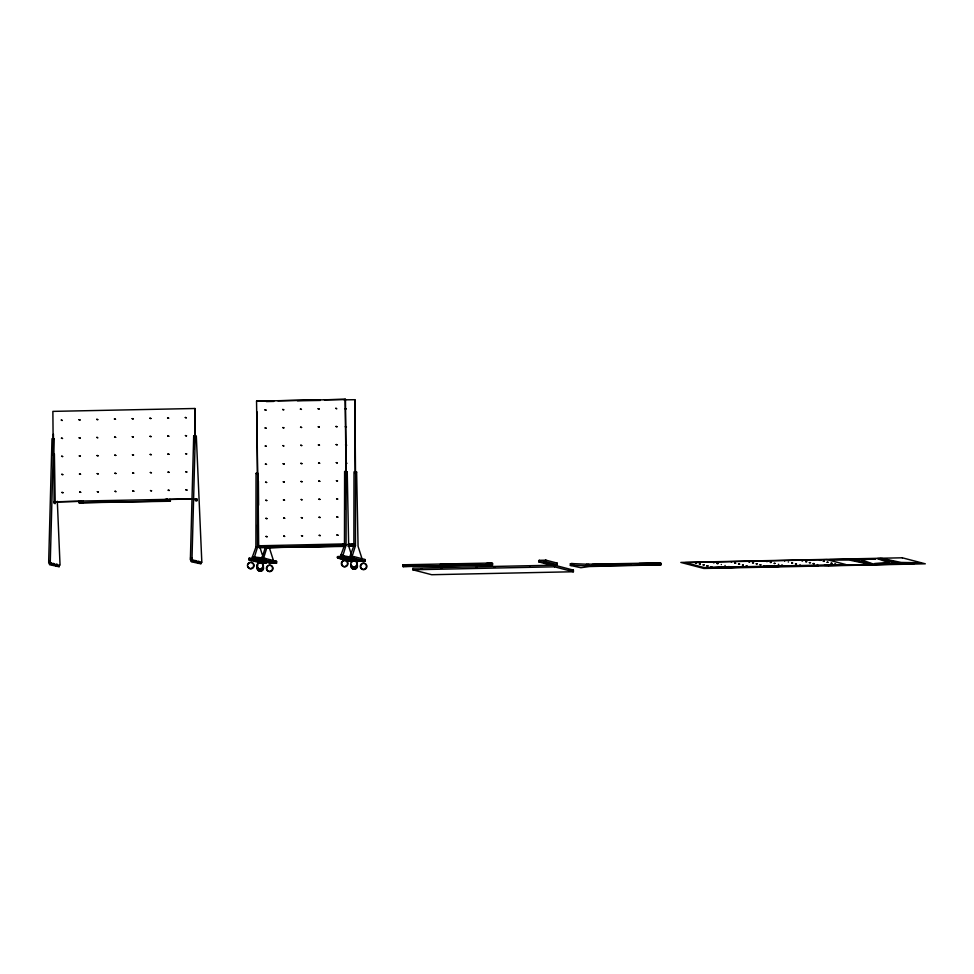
<?xml version="1.0" encoding="UTF-8"?>
<svg xmlns="http://www.w3.org/2000/svg" width="974" height="974" viewBox="0 0 974 974"><rect width="100%" height="100%" fill="white"/><g stroke="black" fill="none" stroke-linecap="round" stroke-linejoin="round"><path stroke-width="1.46" d="M254.847 558.601L252.436 558.419L252.424 556.799L255.894 547.193L256.04 473.401L257.976 473.449L258.682 547.254L260.618 547.303L346.062 545.306L346.208 471.513L344.613 471.538L344.467 545.343L340.997 554.937L341.01 556.568L343.42 556.751M254.031 558.394L257.489 547.169L257.635 473.364M351.224 557.104L350.409 556.897L350.397 555.265L353.866 545.671L354.012 471.879L355.607 471.842L356.63 472.11L358.067 546.317L361.731 557.785L361.744 559.405L360.928 559.198M350.409 556.897L352.004 556.86L355.461 545.635L355.607 471.842M49.528 562.911L49.54 564.53L52.754 564.92L51.135 564.506L51.123 562.875L48.712 562.692L48.7 561.061L51.987 438.702L53.911 438.75L54.081 503.339L55.214 503.643L54.386 453.86M51.123 562.875L50.307 562.655L50.295 561.036L53.582 438.665M191.245 559.94L191.257 561.56L194.471 561.949L192.852 561.523L192.84 559.904L190.429 559.721L190.417 558.09L193.704 435.731L195.299 435.695L196.31 435.962L201.752 560.61L201.764 562.241L200.169 562.266M192.84 559.904L192.024 559.685L192.012 558.065L195.299 435.695M261.836 558.759L265.293 547.534M263.43 558.723L266.888 547.498M342.604 556.531L346.062 545.306M345.283 408.581L346.281 408.837L345.283 409.129M249.003 558.297L256.052 558.151L260.253 559.246M249.015 558.309L249.027 559.928L256.065 559.77L267.217 562.692L260.764 562.85M252.035 560.367L250.099 559.965L256.32 560.196M256.32 560.33L250.269 560.062M258.414 560.257L265.464 560.111L276.604 563.009L276.592 561.389L265.452 558.479L258.427 558.613L258.427 560.257L271.271 563.069L270.224 563.228M261.434 560.695L259.668 560.257M260.825 562.765L259.632 562.448L260.825 562.899M260.813 560.61L266.012 560.634L264.685 560.172M261.47 562.923L266.146 562.802L264.441 562.461M274.595 563.106L269.031 562.789L275.545 563.13M276.604 561.389L273.158 561.487M274.108 562.655L275.545 562.996M276.616 563.021L269.518 563.167M350.214 557.749C345.989 553.853 326.582 558.224 344.686 557.919L355.79 560.829L355.766 559.198M359.029 561.389L347 558.406L346.988 556.775L354.025 556.617L365.177 559.539M345.161 558.455L343.992 557.992M346.988 558.394L354.037 558.248L365.177 561.158L364.751 559.575M350.153 560.854L348.278 560.574M348.193 560.72L354.706 560.927L353.392 560.476M354.159 558.674L348.071 558.565M357.884 561.024L363.692 561.17M365.189 561.17L358.14 561.316M476.14 567.355L477.223 567.343M538.987 561.974L546.049 561.828L557.201 564.75L557.177 563.118L546.073 560.208L538.999 560.342L538.999 561.986L550.152 564.896L557.177 564.762M557.165 563.13L556.775 564.786M718.082 563.532L717.022 563.532L718.106 563.532M711.69 566.868L710.643 566.88L711.714 566.856M734.737 563.167L735.82 563.155L734.786 563.179M749.761 561.803L748.677 561.803L749.749 561.791M743.345 565.139L742.298 565.151L743.369 565.127M771.225 562.424L770.191 562.412L771.238 562.412M763.774 565.748L764.346 565.724M760.828 566.99L706.418 567.745L760.84 566.965M775 563.41L773.953 563.41L775.024 563.398M806.655 561.681L805.608 561.681L806.679 561.669M799.715 565.042L800.287 565.005M831.918 563.289L830.871 563.289L831.942 563.276M256.527 560.184L254.652 559.904M338.842 558.078L340.656 558.516M355.766 560.841L348.692 560.975M169.233 500.928L169.22 499.309L170.353 499.601L170.365 501.233L167.638 500.965L167.285 499.248L165.227 499.382L165.251 501.013L80.318 502.694L80.306 501.074L192.377 498.883M165.251 501.013L167.638 500.965M257.806 545.805L345.198 543.906M347.718 544.381L354.256 544.149M347.73 546.012L354.268 545.781M488.218 563.106L492.54 563.337L492.552 564.957L402.846 566.515L402.834 564.896L404.088 564.774L488.218 563.106L488.23 564.725L402.846 566.515M488.23 564.725L492.552 564.957M259.924 560.391L264.575 560.16M340.34 558.37L344.893 558.346M349.922 560.866L349.763 561.061M359.163 561.255L359.844 561.219M266.133 562.655L259.632 562.448M345.015 558.467L339.098 558.199M259.802 562.558L264.295 562.461M345.015 558.333L340.474 558.394M354.426 560.963L350.043 561.061M731.389 562.144L731.523 562.144M788.307 562.022L788.441 562.01M724.997 565.48L725.131 565.48M817.344 564.603L817.624 564.603M608.64 564.445L631.055 563.909M648.976 563.471L660.932 563.191L660.944 564.81L589.233 566.539L580.894 567.72L570.374 565.419L570.362 563.8L571.957 563.763L571.141 563.544L571.154 565.176L571.969 565.383L570.374 565.419M256.978 411.783L257.526 473.559L256.552 401.142L345.466 399.377L346.099 471.708L344.613 471.538M273.402 400.886L256.552 401.142M277.907 400.789L319.947 399.912M324.439 399.815L345.466 399.377M273.791 401.41L266.292 401.556M297.472 400.813L320.336 400.424M344.017 399.839L354.865 399.705L355.51 473.547M53.266 455.284L52.876 411.381L194.934 408.496L195.177 435.622M53.12 438.775L53.911 438.75M193.704 435.731L195.177 435.889M257.185 473.474L257.976 473.449M350.957 553.159L348.668 545.988L347.231 471.781L345.295 471.72M354.694 472.049L356.63 472.11M53.667 501.841L80.805 501.22M54.008 501.927L79.637 501.342M170.097 499.443L192.718 498.968M194.934 498.968L195.384 498.822M196.918 499.041L195.324 499.078L195.336 500.709L196.931 500.673L196.918 499.041L195.786 498.749L195.798 500.368L196.931 500.673M79.052 501.196L79.064 502.815L80.318 502.694M170.365 501.233L79.064 502.815M343.944 545.878L259.705 547.741L257.891 547.266L257.879 545.647L260.606 545.683L260.618 547.303M348.278 544.429L354.28 544.308M255.894 547.193L257.489 547.169M257.891 547.266L258.682 547.254M353.866 545.671L355.461 545.635M344.747 546.073L267.29 547.595L344.382 546.402M267.96 547.997L268.763 547.985M348.862 546.304L353.343 546.207M48.7 561.061L50.295 561.036M190.417 558.09L192.012 558.065M252.424 556.799L262.262 557.919M340.997 554.937L342.592 554.9M261.823 557.128L263.418 557.091M350.397 555.265L351.991 555.241M48.712 562.692L50.307 562.655M190.429 559.721L192.024 559.685M52.766 563.751L54.361 563.727L54.386 565.346L56.005 565.772L52.791 565.383L52.742 563.301L54.361 563.727M194.496 560.781L196.091 560.756L196.103 562.375L197.722 562.802L194.508 562.412L194.459 560.33L196.091 560.756M49.54 564.53L51.135 564.506M191.257 561.56L192.852 561.523M56.017 564.603L57.612 564.567L57.624 566.198L59.256 566.625L59.231 564.993L60.047 565.212L57.32 501.257M197.734 561.633L199.329 561.596L199.341 563.228L200.973 563.654L200.961 562.022L201.764 562.241M348.497 558.528L353.258 558.443M52.791 565.383L54.386 565.346M194.508 562.412L196.103 562.375M57.612 564.567L55.993 564.141L56.029 566.235L57.624 566.198M199.329 561.596L197.71 561.17L197.746 563.264L199.341 563.228M59.256 566.625L56.029 566.235M200.973 563.654L197.746 563.264M353.282 560.598L348.619 560.561M425.09 564.75L402.834 564.896M440.029 564.433L471.416 563.776M486.367 563.459L492.54 563.337M544.868 562.741L546.463 562.716L543.236 562.315L544.868 562.741L544.856 561.121M571.141 563.544L586.616 564.226L659.909 562.923L660.603 563.909L660.591 563.094L639.127 563.447M573.576 564.189L570.362 563.8M554.51 565.188L412.793 568.159L412.806 569.778L431.689 574.721L573.406 571.75L573.394 570.119L554.51 565.188L554.535 566.807L573.406 571.75M587.359 564.421L588.953 564.396M592.362 564.433L630.421 563.727M571.154 565.176L586.628 565.857L660.944 564.81M412.806 569.778L554.535 566.807M568.865 570.216L573.394 570.119M343.225 558.041L343.859 558.114M359.516 561.194L358.542 561.073M784.667 561.024L784.618 561.097M529.856 566.198L529.807 566.259M721.357 564.494L721.308 564.555M778.287 564.36L778.786 564.384M728.917 566.466L728.856 566.527M260.484 562.85L249.027 559.928M359.382 561.219L357.604 561.061M251.292 560.403L256.186 560.342M546.024 560.208L546.085 561.84M343.944 558.126L344.029 556.276M264.77 560.172L265.999 560.488M264.77 560.306L264.855 558.467M354.865 399.705L355.169 473.449M880.447 558.516L897.76 562.522L892.44 562.631L893.962 562.497L878.852 558.552M871.231 563.885L856.122 559.94L857.644 559.807L852.335 559.916L869.636 563.922M194.934 408.496L194.837 435.536M346.208 471.513L347.231 471.781M346.099 471.708L345.125 399.279M256.04 473.401L257.063 473.668M346.988 556.775L349.763 557.505M353.392 558.321L354.573 558.772M360.94 560.829L357.726 560.44L359.357 560.854M363.217 561.268L358.018 560.89M351.237 558.735L354.451 559.125L349.009 558.577L350.056 558.845M345.039 557.165L346.659 557.591M343.25 558.175L345.052 558.796L341.837 558.406M351.541 560.488L348.327 560.099L349.946 560.525M352.783 560.659L353.818 560.939M337.601 558.078L349.398 561.048M257.879 545.647L258.609 545.83M269.116 560.208L270.735 560.634M264.027 560.342L265.062 560.622M264.258 560.561L265.878 560.987L262.663 560.598M272.367 562.68L269.153 562.29L270.772 562.716M269.031 562.789L270.967 563.191M254.628 560.013L255.663 560.293M264.161 562.509L265.196 562.777M254.859 560.233L256.479 560.659L253.264 560.257M262.968 562.351L259.754 561.961L261.373 562.388M269.494 548.179L273.158 559.636M260.095 547.851L262.383 555.01M659.909 562.923L659.922 564.543M586.616 564.226L586.628 565.857M572.736 563.52L572.749 565.139M545.428 560.196L545.44 561.815M539.413 560.318L539.426 561.949M491.407 563.033L491.42 564.664M490.616 563.057L490.628 564.677M490.275 562.96L490.287 564.591M489.472 562.984L489.484 564.603M406.024 564.823L406.036 566.454M404.088 564.774L404.1 566.393M354.073 556.629L354.086 558.26M353.452 544.162L353.465 545.793M353.428 556.604L353.44 558.236M352.198 544.283L352.211 545.915M347.401 556.738L347.414 558.358M344.954 471.635L345.283 509.329M344.857 543.821L344.869 545.44M344.674 556.3L344.686 557.919M344.053 543.833L344.066 545.464M342.799 543.955L342.811 545.586M338.002 556.41L338.015 558.029M276.178 561.426L276.19 563.057M265.5 558.479L265.512 560.111M258.378 481.083L258.597 505.214M258.719 557.992L258.841 560.22M258.207 545.732L258.232 547.364M257.623 524.706L257.793 544.344M256.101 558.151L256.113 559.782M255.456 558.139L255.468 559.758M249.429 558.26L249.441 559.892M194.045 435.816L194.155 449.331M167.285 499.248L167.297 500.88M166.481 499.26L166.505 500.892M83.034 501.111L83.046 502.742M81.098 501.05L81.11 502.681M53.412 434.075L53.46 438.592M269.055 565.383A3.166 3.092 -75.3 0 1 272.976 568.353A3.166 3.092 -75.3 0 1 269.104 571.495A3.166 3.092 -75.3 0 1 267.18 566.892M267.667 566.223A3.166 3.092 -75.3 0 1 268.3 565.711M351.541 562.436A3.166 3.092 -75.3 0 1 356.204 561.487A3.166 3.092 -75.3 0 1 356.253 566.344A3.166 3.092 -75.3 0 1 351.565 565.602M342.629 561.438A3.166 3.092 -75.3 0 1 347.742 562.485A3.166 3.092 -75.3 0 1 344.589 566.783A3.166 3.092 -75.3 0 1 342.142 562.095M356.63 564.372A3.166 3.092 -75.3 0 1 353.976 569.181A3.166 3.092 -75.3 0 1 351.249 564.482M357.044 564.482A3.166 3.092 -75.3 0 1 355.193 569.157A3.166 3.092 -75.3 0 1 351.273 566.186M262.651 565.809A3.166 3.092 -75.3 0 1 261.312 571.129A3.166 3.092 -75.3 0 1 257.477 567.331M262.737 566.344A3.166 3.092 -75.3 0 1 261.86 570.533A3.166 3.092 -75.3 0 1 257.708 570.058A3.166 3.092 -75.3 0 1 257.854 565.784M250.927 562.436A3.166 3.092 -75.3 0 1 254.031 565.261A3.166 3.092 -75.3 0 1 251.511 568.706A3.166 3.092 -75.3 0 1 247.956 566.478M248.248 564.068A3.166 3.092 -75.3 0 1 250.123 562.558M61.301 420.111L62.275 420.5L61.35 419.977M61.459 438.19L62.494 438.446L61.459 438.19M61.618 456.27L62.64 456.526L61.618 456.27M61.776 474.35L62.799 474.618L61.776 474.35M61.934 492.43L62.957 492.698L61.934 492.43M79.016 419.733L80.051 419.989L79.016 419.733M79.174 437.813L80.209 438.081L79.174 437.813M79.332 455.905L80.367 456.161L79.332 455.905M79.491 473.985L80.513 474.241L79.491 473.985M79.649 492.065L80.672 492.32L79.649 492.065M96.73 419.368L97.765 419.624L96.73 419.368M96.889 437.448L97.863 437.837L96.937 437.314M97.047 455.528L98.082 455.783L97.047 455.528M97.205 473.608L98.228 473.875L97.205 473.608M97.363 491.687L98.386 491.955L97.363 491.687M114.445 418.99L115.48 419.246L114.445 418.99M114.603 437.07L115.638 437.338L114.603 437.07M114.762 455.162L115.796 455.418L114.762 455.162M114.92 473.242L115.955 473.498L114.92 473.242M115.078 491.322L116.052 491.712L115.127 491.188M132.16 418.625L133.195 418.881L132.16 418.625M132.318 436.705L133.353 436.961L132.318 436.705M132.476 454.785L133.511 455.041L132.476 454.785M132.634 472.865L133.669 473.133L132.634 472.865M132.793 490.945L133.815 491.213L132.793 490.945M149.874 418.248L150.909 418.503L149.874 418.248M150.033 436.328L151.067 436.596L150.033 436.328M150.191 454.42L151.226 454.675L150.191 454.42M150.349 472.5L151.384 472.755L150.349 472.5M150.507 490.579L151.542 490.835L150.507 490.579M167.589 417.883L168.624 418.138L167.589 417.883M167.747 435.962L168.782 436.218L167.747 435.962M167.905 454.042L168.94 454.298L167.905 454.042M168.064 472.122L169.099 472.39L168.064 472.122M168.222 490.202L169.257 490.47L168.222 490.202M185.303 417.505L186.338 417.761L185.303 417.505M185.462 435.585L186.497 435.853L185.462 435.585M185.62 453.677L186.655 453.933L185.62 453.677M185.778 471.757L186.813 472.013L185.778 471.757M185.937 489.837L186.971 490.092L185.937 489.837M264.977 409.871L265.999 410.127L264.977 409.871M265.123 427.951L266.158 428.207L265.123 427.951M265.281 446.031L266.316 446.287L265.281 446.031M265.439 464.111L266.474 464.379L265.439 464.111M265.598 482.203L266.632 482.459L265.598 482.203M265.756 500.283L266.791 500.539L265.756 500.283M265.914 518.363L266.949 518.618L265.914 518.363M266.072 536.443L267.107 536.711L266.072 536.443M282.691 409.494L283.714 409.75L282.691 409.494M282.837 427.574L283.872 427.842L282.837 427.574M282.996 445.666L283.982 446.055L283.057 445.532M283.154 463.746L284.189 464.001L283.154 463.746M283.312 481.826L284.347 482.081L283.312 481.826M283.471 499.906L284.505 500.173L283.471 499.906M283.629 517.985L284.664 518.253L283.629 517.985M283.787 536.077L284.773 536.467L283.848 535.943M300.406 409.129L301.429 409.384L300.406 409.129M300.564 427.209L301.587 427.464L300.564 427.209M300.71 445.288L301.745 445.544L300.71 445.288M300.869 463.368L301.903 463.636L300.869 463.368M301.027 481.46L302.062 481.716L301.027 481.46M301.185 499.54L302.171 499.93L301.246 499.406M301.343 517.62L302.378 517.876L301.343 517.62M301.502 535.7L302.537 535.968L301.502 535.7M318.121 408.751L319.143 409.007L318.121 408.751M318.279 426.831L319.302 427.099L318.279 426.831M318.425 444.923L319.46 445.179L318.425 444.923M318.583 463.003L319.618 463.259L318.583 463.003M318.742 481.083L319.776 481.339L318.742 481.083M318.9 499.163L319.935 499.431L318.9 499.163M319.058 517.243L320.093 517.511L319.058 517.243M319.216 535.335L320.251 535.59L319.216 535.335M335.835 408.386L336.809 408.776L335.884 408.252M335.993 426.466L337.016 426.722L335.993 426.466M336.152 444.546L337.174 444.801L336.152 444.546M336.298 462.626L337.333 462.894L336.298 462.626M336.456 480.718L337.491 480.973L336.456 480.718M336.614 498.798L337.649 499.053L336.614 498.798M345.393 426.795L346.415 427.05L345.393 426.795M336.773 516.877L337.808 517.133L336.773 516.877M345.551 444.874L346.574 445.142L345.551 444.874M336.931 534.957L337.966 535.225L336.931 534.957M345.709 462.954L346.732 463.222L345.709 462.954M421.365 568.706L421.961 568.853L421.365 568.706M440.735 568.086L441.794 568.086L440.796 568.073M493.879 566.965L494.938 566.965L493.879 566.965M695.558 562.911L696.617 562.911L695.558 562.911M699.332 563.897L700.391 563.897L699.332 563.897M703.106 564.883L704.165 564.883L703.167 564.883M713.272 562.546L714.332 562.546L713.333 562.534M706.881 565.87L707.94 565.87L706.941 565.87M738.536 564.141L739.595 564.141L738.596 564.141M752.476 562.789L753.535 562.789L752.476 562.789M746.084 566.113L747.143 566.113L746.084 566.113M756.25 563.776L757.297 563.763L756.25 563.776M766.416 561.426L767.475 561.426L766.477 561.414M760.024 564.762L761.084 564.762L760.085 564.75M763.726 566.527L818.16 565.772L763.726 566.527M781.513 565.37L782.572 565.37L781.513 565.37M791.679 563.033L792.739 563.033L791.74 563.021M801.846 560.683L802.905 560.683L801.906 560.671M795.454 564.019L796.513 564.019L795.514 564.007M809.394 562.655L810.453 562.655L809.394 562.655M819.56 560.318L820.619 560.318L819.56 560.318M813.168 563.642L814.227 563.642L813.168 563.642M823.334 561.304L824.394 561.304L823.395 561.292M827.109 562.29L828.168 562.29L827.169 562.278M834.657 564.263L835.716 564.263L834.657 564.263M265.305 400.996L265.305 400.996M62.433 501.647L62.433 501.647M828.582 565.553L824.26 565.322L913.977 563.763L828.582 565.553M875.638 558.808L861.101 559.733L872.826 563.849L868.041 563.958L848.878 559.989L829.592 559.685L875.638 558.808M888.982 562.704L874.445 563.629L920.491 562.753L901.206 562.448L882.042 558.479L877.257 558.589L888.982 562.704M258.098 561.073L256.503 561.109L259.729 561.499L258.098 561.073M346.671 559.222L345.076 559.259L348.302 559.648L346.671 559.222M267.497 561.414L265.902 561.438L269.128 561.828L267.497 561.414M356.082 559.551L354.487 559.587L357.702 559.977L356.082 559.551M548.082 563.13L546.487 563.167L549.701 563.556L548.082 563.13M551.333 563.983L549.738 564.019L552.952 564.409L551.333 563.983M902.277 557.798L680.838 562.436L703.861 568.463L925.3 563.812L902.277 557.798M827.048 559.636L685.331 562.607L704.202 567.55L845.919 564.567L827.048 559.636M722.038 567.55L714.417 567.72L722.038 567.55M737.269 567.233L729.648 567.392L737.269 567.233M752.5 566.917L744.891 567.075L752.5 566.917M779.334 566.357L771.712 566.515L779.334 566.357M794.565 566.04L786.955 566.198L794.565 566.04M809.808 565.711L802.186 565.87L809.808 565.711M403.626 564.871L403.65 566.503L403.626 564.871M364.921 569.047A3.166 3.092 -75.3 0 0 364.885 563.569A3.166 3.092 -75.3 0 0 360.258 566.405A3.166 3.092 -75.3 0 0 364.921 569.047M365.347 569.157A3.166 3.092 -75.3 0 0 365.299 563.678A3.166 3.092 -75.3 0 0 360.672 566.515A3.166 3.092 -75.3 0 0 365.347 569.157M261.921 568.633A3.166 3.092 -75.3 0 0 261.872 563.155A3.166 3.092 -75.3 0 0 257.246 565.991A3.166 3.092 -75.3 0 0 261.921 568.633M261.507 568.524A3.166 3.092 -75.3 0 0 261.458 563.045A3.166 3.092 -75.3 0 0 256.832 565.882A3.166 3.092 -75.3 0 0 261.507 568.524M271.04 571.02A3.166 3.092 -75.3 0 0 270.991 565.541A3.166 3.092 -75.3 0 0 266.365 568.378A3.166 3.092 -75.3 0 0 271.04 571.02M355.4 566.551A3.166 3.092 -75.3 0 0 355.352 561.073A3.166 3.092 -75.3 0 0 350.725 563.909A3.166 3.092 -75.3 0 0 355.4 566.551M346.001 566.223A3.166 3.092 -75.3 0 0 345.953 560.744A3.166 3.092 -75.3 0 0 341.326 563.581A3.166 3.092 -75.3 0 0 346.001 566.223M252.108 568.195A3.166 3.092 -75.3 0 0 252.059 562.716A3.166 3.092 -75.3 0 0 247.433 565.553A3.166 3.092 -75.3 0 0 252.108 568.195"/></g></svg>
